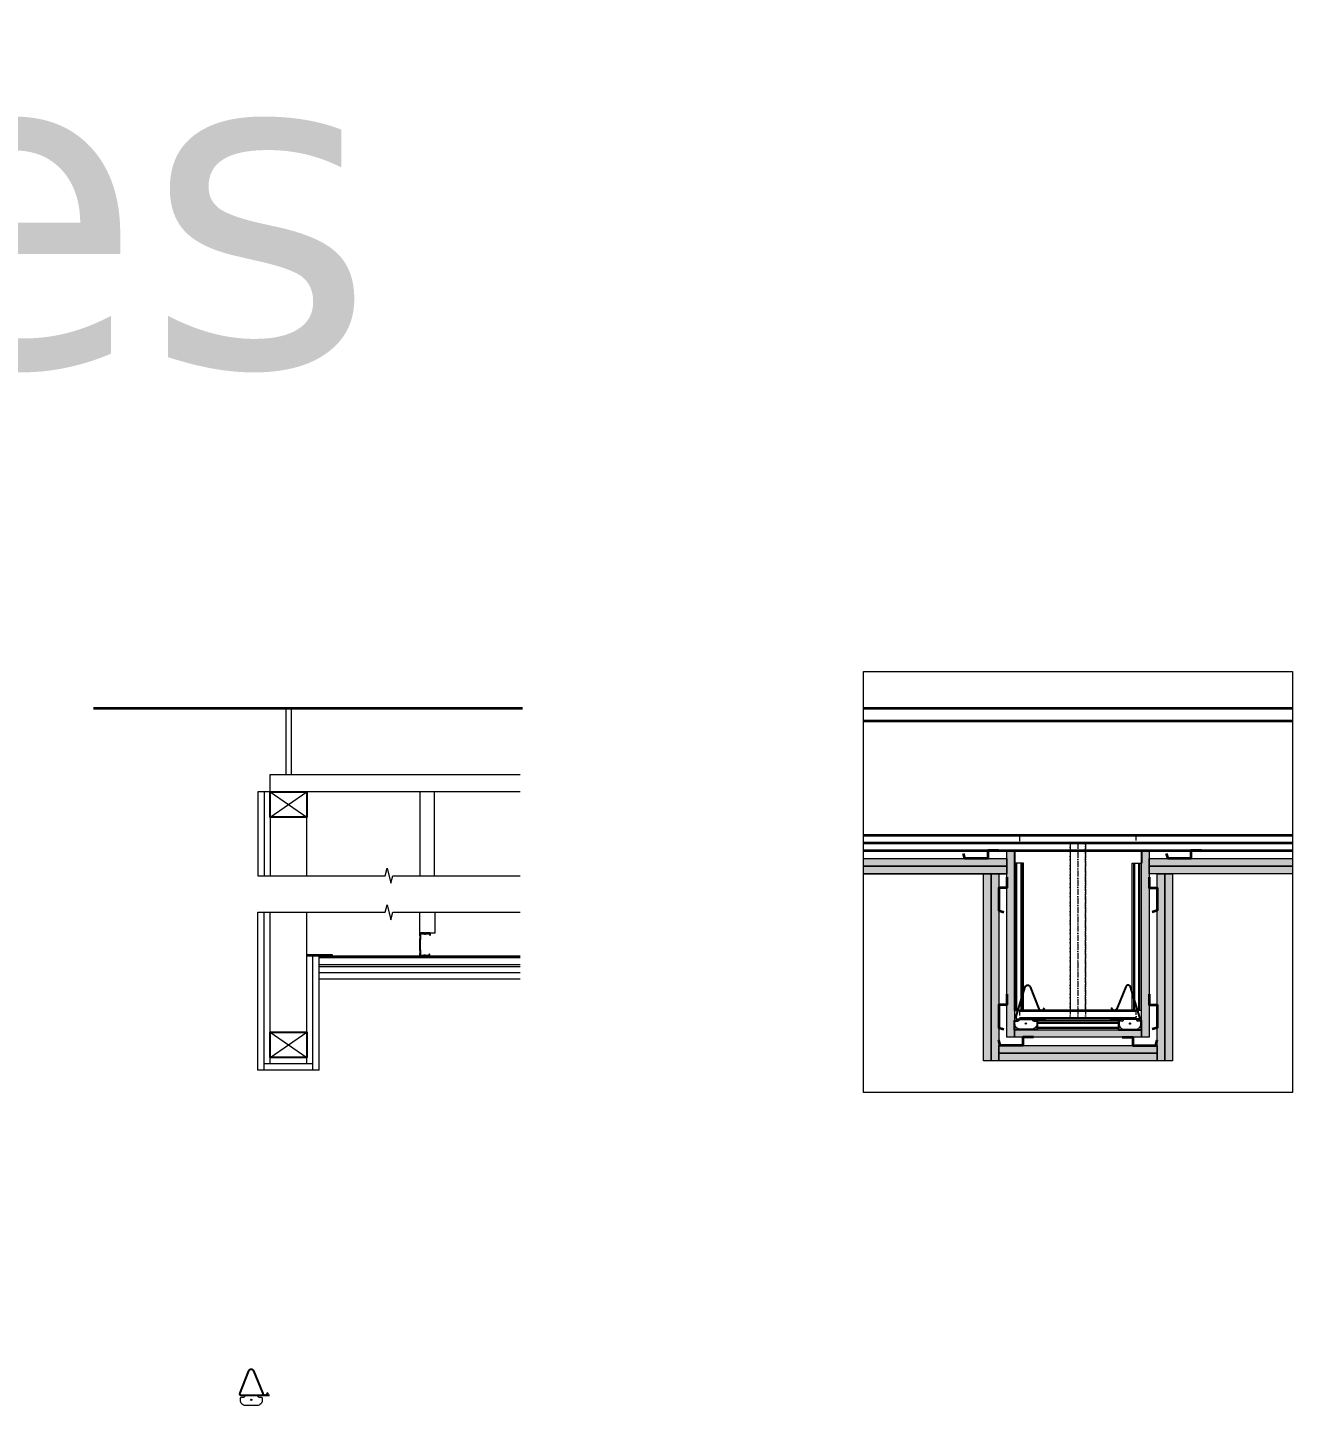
# Model space of a CAD drawing. Header units: millimetres. Extents: x -159872 to 386485, y -250577 to 158966.
# Drawn here: x -106246 to -103754, y 15872 to 18585 of the extents above; entities that cross this region are included whole.
import ezdxf

# ---------------------------------------------------------------- set-up
doc = ezdxf.new("R2010")
doc.units = ezdxf.units.MM
doc.linetypes.add('ACAD_ISO10W100', pattern=[18, 12, -3, 0, -3])
for name, color, linetype, lineweight in [('LDS-construction-lines', 6, 'Continuous', 9), ('LDS-details', 4, 'Continuous', 25), ('LDS-struct-extg-ceiling beams', 252, 'ACAD_ISO10W100', 9), ('LDS-struct-new-ceiling beams', 5, 'ACAD_ISO10W100', 9), ('LDS-struct-new-ceiling rafts', 3, 'ACAD_ISO10W100', 9), ('LDS-struct-new-ceiling rafts_Hatch', 7, 'Continuous', 5), ('LDS-text-1-50', 7, 'Continuous', 9)]:
    doc.layers.add(name, color=color, linetype=linetype, lineweight=lineweight)
doc.styles.add('Verdana', font='Verdana.ttf')
pattern_1 = [(50, (60673.513, -36457.515), (12.3999044, -1.08485107), [1.2965906, -14.2624969]), (-5, (60673.513, -36457.515), (-2.3987157, 13.0038036), [1.0372725, -11.4099975]), (100.4514, (60674.547, -36457.606), (10.0011979, 11.9189446), [1.1019324, -12.1212572]), (46.1842, (60673.513, -36454.058), (18.4503298, -2.861472), [1.944886, -21.3937453]), (96.6356, (60675.05, -36454.296), (16.158332, 16.840428), [1.6528987, -18.1818829]), (-8.8158, (60673.513, -36454.058), (16.1583189, 16.8404406), [1.5559087, -17.1149963]), (21, (60675.242, -36454.922), (10.3192545, -6.96042505), [1.2965906, -14.2624969]), (-34, (60675.242, -36454.922), (4.206405, 12.5363033), [1.0372725, -11.4099975]), (71.4514, (60676.102, -36455.502), (14.5256638, 5.5758669), [1.1019324, -12.1212572]), (37.5, (60673.5132, -36457.515), (0.21021806, 5.75502733), [0.17287875, -34.1349092]), (37.5, (60682.593, -36450.548), (0.21021806, 5.75502733), [0.17287875, -34.1349092]), (37.5, (60682.73, -36450.443), (0.21021806, 5.75502733), [0.17287875, -34.1349092]), (37.5, (60692.0564, -36443.2865), (0.21021806, 5.75502733), [0.17287875, -34.1349092]), (37.5, (60692.1936, -36443.1813), (0.21021806, 5.75502733), [0.17287875, -34.1349092]), (7.5, (60673.513, -36457.515), (4.54791328, 6.81854037), [0.17287875, -21.8086543]), (7.5, (60680.232, -36456.6307), (4.54791328, 6.81854037), [0.17287875, -21.8086543]), (7.5, (60680.4035, -36456.608), (4.54791328, 6.81854037), [0.17287875, -21.8086543]), (7.5, (60691.493, -36455.148), (4.54791328, 6.81854037), [0.17287875, -21.8086543]), (7.5, (60691.6645, -36455.1256), (4.54791328, 6.81854037), [0.17287875, -21.8086543]), (-32.5, (60669.658, -36457.515), (9.22865555, -0.3899258), [0.17287875, -35.5265831]), (-32.5, (60673.449, -36459.9303), (9.22865555, -0.3899258), [0.17287875, -35.5265831]), (-32.5, (60673.5948, -36460.023), (9.22865555, -0.3899258), [0.17287875, -35.5265831]), (-32.5, (60685.1133, -36467.3613), (9.22865555, -0.3899258), [0.17287875, -35.5265831]), (-32.5, (60685.259, -36467.454), (9.22865555, -0.3899258), [0.17287875, -35.5265831]), (-42.5, (60667.929, -36457.515), (10.0820496, 1.73060242), [0.1728787, -27.107388]), (-42.5, (60672.199, -36461.428), (10.0820496, 1.73060242), [0.1728787, -27.107388]), (-42.5, (60672.327, -36461.545), (10.0820496, 1.73060242), [0.1728787, -27.107388]), (-42.5, (60679.0565, -36467.7114), (10.0820496, 1.73060242), [0.1728787, -27.107388]), (-42.5, (60679.184, -36467.828), (10.0820496, 1.73060242), [0.1728787, -27.107388])]

# ---------------------------------------------------------------- blocks, each defined once
blk = doc.blocks.new('Group-121')
at = {"layer": 'LDS-details', "flags": 128}
blk.add_lwpolyline([(-166135.1, 53258.9, -0.248552), (-166134.9, 53259), (-166134.9, 53259), (-166127, 53259), (-166127, 53259, -0.414214), (-166126.9, 53258.9), (-166126.9, 53256.2), (-166126.4, 53256.2), (-166126.4, 53259, 0.414214), (-166126.8, 53259.4), (-166126.9, 53259.4), (-166134.9, 53259.4), (-166135, 53259.4, 0.248552), (-166135.5, 53259.1, -0.529836), (-166137.3, 53259.1, 0.248552), (-166137.9, 53259.4), (-166137.9, 53259.4), (-166146, 53259.4), (-166146.1, 53259.4, 0.414214), (-166146.4, 53259), (-166146.4, 53255.2), (-166145.8, 53254.7), (-166145.8, 53247.9), (-166146.4, 53247.4), (-166146.4, 53226.3), (-166145.8, 53225.9), (-166145.8, 53219), (-166146.4, 53218.5), (-166146.4, 53214.7, 0.414214), (-166146.1, 53214.4), (-166146, 53214.4), (-166139.3, 53214.4), (-166139.3, 53214.4, 0.247842), (-166138.7, 53214.6, -0.247842), (-166137.4, 53215.3), (-166137.3, 53215.3), (-166136.7, 53215.3), (-166136.6, 53215.3, -0.247842), (-166135.3, 53214.6, 0.247842), (-166134.7, 53214.4), (-166134.7, 53214.4), (-166128, 53214.4), (-166128, 53214.4, 0.414214), (-166127.6, 53214.7), (-166127.6, 53217.5), (-166128, 53217.5), (-166128, 53214.8, -0.414214), (-166128.1, 53214.7), (-166128.2, 53214.7), (-166134.7, 53214.7), (-166134.7, 53214.7, -0.247842), (-166134.9, 53214.8, 0.247842), (-166136.6, 53215.7), (-166136.7, 53215.7), (-166137.3, 53215.7), (-166137.5, 53215.7, 0.247842), (-166139.1, 53214.8, -0.247842), (-166139.3, 53214.7), (-166139.3, 53214.7), (-166145.9, 53214.7), (-166145.9, 53214.7, -0.414214), (-166146, 53214.8), (-166146, 53218.4), (-166145.4, 53218.9), (-166145.4, 53226), (-166146, 53226.5), (-166146, 53247.2), (-166145.4, 53247.7), (-166145.4, 53254.9), (-166146, 53255.4), (-166146, 53258.9, -0.414214), (-166145.9, 53259), (-166145.9, 53259), (-166137.9, 53259), (-166137.9, 53259, -0.248552), (-166137.7, 53258.9, 0.529836), (-166135.1, 53258.9)], format="xyb", dxfattribs=at)
blk = doc.blocks.new('Break Line')
at = {"layer": 'LDS-struct-new-ceiling beams', "color": 1, "linetype": 'Continuous', "lineweight": 18, "transparency": 33554687, "flags": 128}
blk.add_lwpolyline([(0, 0), (251.1, 0), (254.9, 15), (262.4, -15), (266.1, 0), (517.3, 0)], dxfattribs=at)
blk = doc.blocks.new('Break Line-1')
at = {"layer": 'LDS-struct-new-ceiling beams', "color": 1, "linetype": 'Continuous', "lineweight": 18, "transparency": 33554687, "flags": 128}
blk.add_lwpolyline([(0, 0), (251.1, 0), (254.9, 15), (262.4, -15), (266.1, 0), (517.3, 0)], dxfattribs=at)
blk = doc.blocks.new('Group-181')
at = {"layer": 'LDS-struct-new-ceiling rafts', "linetype": 'Continuous', "lineweight": 13}
for p, q in [((-166490.9, 52349.5), (-166490.9, 52348.5)), ((-166466, 52349.5), (-166466, 52348.5))]:
    blk.add_line(p, q, dxfattribs=at)
at = {"layer": 'LDS-struct-new-ceiling rafts', "linetype": 'Continuous', "lineweight": 13, "flags": 128}
blk.add_lwpolyline([(-166463, 52345.5), (-166459, 52345.5, -0.414214), (-166457, 52343.5), (-166457, 52339.5, -0.414214), (-166467, 52329.5), (-166490, 52329.5, -0.414214), (-166500, 52339.5), (-166500, 52343.5, -0.414214), (-166498, 52345.5), (-166493.9, 52345.5)], format="xyb", dxfattribs=at)
at = {"layer": 'LDS-struct-new-ceiling rafts', "linetype": 'Continuous', "lineweight": 13}
blk.add_circle((-166478.5, 52340.6), 1.25, dxfattribs=at)
for centre, start, end in [((-166493.9, 52348.5), 270, 0), ((-166463, 52348.5), 180, 270)]:
    blk.add_arc(centre, 3, start, end, dxfattribs=at)
blk = doc.blocks.new('Group-182')
at = {"layer": 'LDS-struct-new-ceiling rafts', "linetype": 'Continuous', "lineweight": 25}
blk.add_line((-164970.3, 53090.4), (-164913.2, 53090.4), dxfattribs=at)
at = {"layer": 'LDS-struct-new-ceiling rafts', "linetype": 'Continuous', "lineweight": 25, "flags": 128}
blk.add_lwpolyline([(-164972.2, 53093.1), (-164953.8, 53153.6, -0.707803), (-164944.4, 53154), (-164926.9, 53110.5, 0.586847), (-164918.2, 53109.4), (-164915.9, 53112.5)], format="xyb", dxfattribs=at)
at = {"layer": 'LDS-struct-new-ceiling rafts', "linetype": 'Continuous', "lineweight": 25}
blk.add_arc((-164970.3, 53092.4), 2, 158.5752, 270, dxfattribs=at)
blk = doc.blocks.new('Group-183')
at = {"layer": 'LDS-struct-new-ceiling rafts', "linetype": 'Continuous', "lineweight": 13}
for p, q in [((-164965.2, 53090.4), (-164965.2, 53089.4)), ((-164940.3, 53090.4), (-164940.3, 53089.4))]:
    blk.add_line(p, q, dxfattribs=at)
at = {"layer": 'LDS-struct-new-ceiling rafts', "linetype": 'Continuous', "lineweight": 13, "flags": 128}
blk.add_lwpolyline([(-164937.3, 53086.4), (-164933.2, 53086.4, -0.414214), (-164931.2, 53084.4), (-164931.2, 53080.4, -0.414214), (-164941.2, 53070.4), (-164964.2, 53070.4, -0.414214), (-164974.2, 53080.4), (-164974.2, 53084.4, -0.414214), (-164972.2, 53086.4), (-164968.2, 53086.4)], format="xyb", dxfattribs=at)
at = {"layer": 'LDS-struct-new-ceiling rafts', "linetype": 'Continuous', "lineweight": 13}
blk.add_circle((-164952.7, 53081.4), 1.25, dxfattribs=at)
for centre, start, end in [((-164968.2, 53089.4), 270, 0), ((-164937.3, 53089.4), 180, 270)]:
    blk.add_arc(centre, 3, start, end, dxfattribs=at)
blk = doc.blocks.new('Group-184')
at = {"layer": 'LDS-struct-new-ceiling rafts', "linetype": 'Continuous', "lineweight": 25, "flags": 128}
blk.add_lwpolyline([(-164936.2, 53087.4), (-164930.2, 53087.4), (-164930.2, 53069.4), (-164975.2, 53069.4), (-164975.2, 53087.4), (-164969.2, 53087.4)], dxfattribs=at)
at = {"layer": 'LDS-struct-new-ceiling rafts', "color": 7}
for name in ['Group-182', 'Group-183']:
    blk.add_blockref(name, (0, 0), dxfattribs=at)
blk = doc.blocks.new('Group-185')
at = {"layer": 'LDS-struct-new-ceiling rafts', "linetype": 'Continuous', "lineweight": 25}
blk.add_line((-164730, 53090.4), (-164787.1, 53090.4), dxfattribs=at)
at = {"layer": 'LDS-struct-new-ceiling rafts', "linetype": 'Continuous', "lineweight": 25, "flags": 128}
blk.add_lwpolyline([(-164728.1, 53093.1), (-164746.5, 53153.6, 0.707803), (-164755.9, 53154), (-164773.5, 53110.5, -0.586847), (-164782.1, 53109.4), (-164784.4, 53112.5)], format="xyb", dxfattribs=at)
at = {"layer": 'LDS-struct-new-ceiling rafts', "linetype": 'Continuous', "lineweight": 25}
blk.add_arc((-164730, 53092.4), 2, 270, 21.4248, dxfattribs=at)
blk = doc.blocks.new('Group-186')
at = {"layer": 'LDS-struct-new-ceiling rafts', "linetype": 'Continuous', "lineweight": 13}
for p, q in [((-164760, 53090.4), (-164760, 53089.4)), ((-164735.2, 53090.4), (-164735.2, 53089.4))]:
    blk.add_line(p, q, dxfattribs=at)
at = {"layer": 'LDS-struct-new-ceiling rafts', "linetype": 'Continuous', "lineweight": 13, "flags": 128}
blk.add_lwpolyline([(-164763, 53086.4), (-164767.1, 53086.4, 0.414214), (-164769.1, 53084.4), (-164769.1, 53080.4, 0.414214), (-164759.1, 53070.4), (-164736.1, 53070.4, 0.414214), (-164726.1, 53080.4), (-164726.1, 53084.4, 0.414214), (-164728.1, 53086.4), (-164732.2, 53086.4)], format="xyb", dxfattribs=at)
at = {"layer": 'LDS-struct-new-ceiling rafts', "linetype": 'Continuous', "lineweight": 13}
blk.add_circle((-164747.6, 53081.4), 1.25, dxfattribs=at)
for centre, start, end in [((-164763, 53089.4), 270, 0), ((-164732.2, 53089.4), 180, 270)]:
    blk.add_arc(centre, 3, start, end, dxfattribs=at)
blk = doc.blocks.new('Group-187')
at = {"layer": 'LDS-struct-new-ceiling rafts', "linetype": 'Continuous', "lineweight": 25, "flags": 128}
blk.add_lwpolyline([(-164764.1, 53087.4), (-164770.1, 53087.4), (-164770.1, 53069.4), (-164725.1, 53069.4), (-164725.1, 53087.4), (-164731.1, 53087.4)], dxfattribs=at)
at = {"layer": 'LDS-struct-new-ceiling rafts', "color": 7}
for name in ['Group-185', 'Group-186']:
    blk.add_blockref(name, (0, 0), dxfattribs=at)
blk = doc.blocks.new('Group-188')
at = {"layer": 'LDS-struct-new-ceiling rafts', "linetype": 'Continuous'}
for p, q in [((-164975.2, 53107.4), (-164975.2, 53397.4)), ((-164957.2, 53397.4), (-164975.2, 53397.4)), ((-164972.2, 53107.4), (-164972.2, 53397.4)), ((-164970.2, 53107.4), (-164970.2, 53397.4)), ((-164962.2, 53107.4), (-164962.2, 53397.4)), ((-164960.2, 53107.4), (-164960.2, 53397.4)), ((-164957.2, 53107.4), (-164957.2, 53397.4)), ((-164975.2, 53107.4), (-164957.2, 53107.4))]:
    blk.add_line(p, q, dxfattribs=at)
blk = doc.blocks.new('Group-189')
at = {"layer": 'LDS-struct-new-ceiling rafts', "linetype": 'Continuous'}
for p, q in [((-164743.1, 53107.4), (-164743.1, 53397.4)), ((-164743.1, 53397.4), (-164725.1, 53397.4)), ((-164740.1, 53107.4), (-164740.1, 53397.4)), ((-164738.1, 53107.4), (-164738.1, 53397.4)), ((-164730.1, 53107.4), (-164730.1, 53397.4)), ((-164728.1, 53107.4), (-164728.1, 53397.4)), ((-164725.1, 53107.4), (-164725.1, 53397.4)), ((-164725.1, 53107.4), (-164743.1, 53107.4))]:
    blk.add_line(p, q, dxfattribs=at)

msp = doc.modelspace()

# ---------------------------------------------------------------- hatches: boundary and pattern name
at = {"layer": 'LDS-struct-new-ceiling rafts_Hatch', "linetype": 'Continuous', "lineweight": 5, "transparency": 33554687}
h = msp.add_hatch(dxfattribs=at)
h.set_pattern_fill('03_   concrete', color=251, style=0, pattern_type=2)
h.set_pattern_definition(pattern_1)
h.paths.add_polyline_path([(-104316.72967, 16964.86784), (-104301.72967, 16964.86784), (-104301.72967, 16596.86784), (-104316.72967, 16596.86784)])
h = msp.add_hatch(dxfattribs=at)
h.set_pattern_fill('03_   concrete', color=251, style=0, pattern_type=2)
h.set_pattern_definition(pattern_1)
h.paths.add_polyline_path([(-104051.5633, 16964.86784), (-104036.5633, 16964.86784), (-104036.5633, 16596.86784), (-104051.5633, 16596.86784)])
h = msp.add_hatch(dxfattribs=at)
h.set_pattern_fill('03_   concrete', color=251, style=0, pattern_type=2)
h.set_pattern_definition(pattern_1)
h.paths.add_polyline_path([(-104599.28998, 16933.86784), (-104599.28998, 16948.86784), (-104316.72967, 16948.86784), (-104316.72967, 16933.86784)])
h = msp.add_hatch(dxfattribs=at)
h.set_pattern_fill('03_   concrete', color=251, style=0, pattern_type=2)
h.set_pattern_definition(pattern_1)
h.paths.add_polyline_path([(-104599.28998, 16933.86784), (-104316.72967, 16933.86784), (-104316.72967, 16918.86784), (-104599.28998, 16918.86784)])
h = msp.add_hatch(dxfattribs=at)
h.set_pattern_fill('03_   concrete', color=251, style=0, pattern_type=2)
h.set_pattern_definition(pattern_1)
h.paths.add_polyline_path([(-104036.5633, 16948.86784), (-103754.003, 16948.86784), (-103754.003, 16933.86784), (-104036.5633, 16933.86784)])
h = msp.add_hatch(dxfattribs=at)
h.set_pattern_fill('03_   concrete', color=251, style=0, pattern_type=2)
h.set_pattern_definition(pattern_1)
h.paths.add_polyline_path([(-104036.5633, 16933.86784), (-103754.003, 16933.86784), (-103754.003, 16918.86784), (-104036.5633, 16918.86784)])
h = msp.add_hatch(dxfattribs=at)
h.set_pattern_fill('03_   concrete', color=251, style=0, pattern_type=2)
h.set_pattern_definition(pattern_1)
h.paths.add_polyline_path([(-104347.72967, 16550.86784), (-104362.72967, 16550.86784), (-104362.72967, 16918.86784), (-104347.72967, 16918.86784)])
h = msp.add_hatch(dxfattribs=at)
h.set_pattern_fill('03_   concrete', color=251, style=0, pattern_type=2)
h.set_pattern_definition(pattern_1)
h.paths.add_polyline_path([(-104347.72967, 16550.86784), (-104347.72967, 16918.86784), (-104332.72967, 16918.86784), (-104332.72967, 16550.86784)])
h = msp.add_hatch(dxfattribs=at)
h.set_pattern_fill('03_   concrete', color=251, style=0, pattern_type=2)
h.set_pattern_definition(pattern_1)
h.paths.add_polyline_path([(-104020.5633, 16918.86784), (-104005.5633, 16918.86784), (-104005.5633, 16550.86784), (-104020.5633, 16550.86784)])
h = msp.add_hatch(dxfattribs=at)
h.set_pattern_fill('03_   concrete', color=251, style=0, pattern_type=2)
h.set_pattern_definition(pattern_1)
h.paths.add_polyline_path([(-104005.5633, 16918.86784), (-103990.5633, 16918.86784), (-103990.5633, 16550.86784), (-104005.5633, 16550.86784)])
h = msp.add_hatch(dxfattribs=at)
h.set_pattern_fill('03_   concrete', color=251, style=0, pattern_type=2)
h.set_pattern_definition(pattern_1)
h.paths.add_polyline_path([(-104301.72967, 16596.86784), (-104301.72967, 16611.86784), (-104051.5633, 16611.86784), (-104051.5633, 16596.86784)])
h = msp.add_hatch(dxfattribs=at)
h.set_pattern_fill('03_   concrete', color=251, style=0, pattern_type=2)
h.set_pattern_definition(pattern_1)
h.paths.add_polyline_path([(-104332.72967, 16565.86784), (-104332.72967, 16580.86784), (-104020.5633, 16580.86784), (-104020.5633, 16565.86784)])
h = msp.add_hatch(dxfattribs=at)
h.set_pattern_fill('03_   concrete', color=251, style=0, pattern_type=2)
h.set_pattern_definition(pattern_1)
h.paths.add_polyline_path([(-104332.72967, 16565.86784), (-104020.5633, 16565.86784), (-104020.5633, 16550.86784), (-104332.72967, 16550.86784)])

# ---------------------------------------------------------------- linework, layer by layer
at = {"layer": 'LDS-construction-lines', "linetype": 'Continuous', "flags": 128}
msp.add_lwpolyline([(-104599.28998, 17317.17763), (-103754.003, 17317.17763), (-103754.003, 16487.92386), (-104599.28998, 16487.92386)], close=True, dxfattribs=at)
at = {"layer": 'LDS-struct-extg-ceiling beams', "linetype": 'Continuous', "lineweight": 35}
for p, q in [((-104599.28998, 17244.86784), (-103754.003, 17244.86784)), ((-104599.28998, 17219.86784), (-103754.003, 17219.86784)), ((-104599.28998, 16994.86784), (-103754.003, 16994.86784)), ((-104291.64649, 16994.86784), (-104061.64649, 16994.86784)), ((-104599.28998, 16979.86784), (-103754.003, 16979.86784)), ((-104599.28998, 16964.86784), (-103754.003, 16964.86784)), ((-104291.64649, 16649.86784), (-104061.64649, 16649.86784)), ((-104291.64649, 16634.86784), (-104061.64649, 16634.86784))]:
    msp.add_line(p, q, dxfattribs=at)
at = {"layer": 'LDS-struct-extg-ceiling beams'}
msp.add_line((-104161.64649, 16979.86784), (-104161.64649, 16634.86784), dxfattribs=at)
at = {"layer": 'LDS-struct-new-ceiling beams', "color": 1, "linetype": 'Continuous', "lineweight": 35}
msp.add_line((-106116, 17244.86784), (-105270.71302, 17244.86784), dxfattribs=at)
at = {"layer": 'LDS-struct-new-ceiling beams', "color": 1, "linetype": 'Continuous', "lineweight": 18}
for p, q in [((-105736.7825, 17244.86784), (-105736.7825, 17114.58548)), ((-105726.7825, 17244.86784), (-105726.7825, 17114.58548)), ((-105346.80329, 17080.27631), (-105792.3462, 17080.27631)), ((-105792.3462, 17080.27631), (-105792.3462, 16915.08574)), ((-105779.8462, 17080.27631), (-105779.8462, 16915.08574)), ((-105767.8462, 17080.27631), (-105767.8462, 16915.08574)), ((-105767.8462, 17080.27631), (-105695.8462, 17030.27631)), ((-105767.8462, 17030.27631), (-105695.8462, 17080.27631)), ((-105695.8462, 16915.08574), (-105695.8462, 17080.27631)), ((-105472.90618, 17080.27631), (-105472.90618, 16915.08574)), ((-105444.71296, 17080.27631), (-105444.71296, 16915.08574)), ((-105792.3462, 16532.3495), (-105792.3462, 16843.03478)), ((-105779.8462, 16532.3495), (-105779.8462, 16843.03478)), ((-105767.8462, 16544.8495), (-105767.8462, 16843.03478)), ((-105695.8462, 16544.8495), (-105695.8462, 16843.03478)), ((-105472.90618, 16801.8495), (-105472.90618, 16843.03478)), ((-105442.90618, 16801.8495), (-105442.90618, 16843.03478)), ((-105442.90618, 16801.8495), (-105472.90618, 16801.8495)), ((-105275.05888, 16756.8495), (-105695.8462, 16756.8495)), ((-105683.8462, 16532.3495), (-105683.8462, 16756.8495)), ((-105671.3462, 16532.3495), (-105671.3462, 16756.8495)), ((-105275.05888, 16753.30633), (-105671.3462, 16753.30633)), ((-105275.05888, 16739.39268), (-105671.3462, 16739.39268)), ((-105275.05888, 16723.8495), (-105671.3462, 16723.8495)), ((-105275.05888, 16711.3495), (-105671.3462, 16711.3495)), ((-105767.8462, 16556.8495), (-105695.8462, 16606.8495)), ((-105767.8462, 16606.8495), (-105695.8462, 16556.8495)), ((-105695.8462, 16556.8495), (-105767.8462, 16556.8495)), ((-105671.3462, 16532.3495), (-105792.3462, 16532.3495)), ((-105683.8462, 16544.8495), (-105779.8462, 16544.8495))]:
    msp.add_line(p, q, dxfattribs=at)
at = {"layer": 'LDS-struct-new-ceiling beams'}
for p, q in [((-104191.64649, 16979.86784), (-104191.64649, 16634.86784)), ((-104176.64649, 16979.86784), (-104176.64649, 16634.86784)), ((-104176.64649, 16979.86784), (-104176.64649, 16634.86784))]:
    msp.add_line(p, q, dxfattribs=at)
at = {"layer": 'LDS-struct-new-ceiling beams', "color": 1, "linetype": 'Continuous', "lineweight": 18, "flags": 128}
for points in [[(-105275.05888, 17080.27631), (-105767.8462, 17080.27631), (-105767.8462, 17114.58548), (-105275.05888, 17114.58548)], [(-105275.05888, 16735.8495), (-105671.3462, 16735.8495), (-105671.3462, 16756.8495), (-105275.05888, 16756.8495)]]:
    msp.add_lwpolyline(points, dxfattribs=at)
at = {"layer": 'LDS-struct-new-ceiling beams', "color": 1, "linetype": 'Continuous', "lineweight": 25, "flags": 128}
for points in [[(-105767.8462, 17080.27631), (-105695.8462, 17080.27631), (-105695.8462, 17030.27631), (-105767.8462, 17030.27631)], [(-105767.8462, 16606.8495), (-105695.8462, 16606.8495), (-105695.8462, 16556.8495), (-105767.8462, 16556.8495)]]:
    msp.add_lwpolyline(points, close=True, dxfattribs=at)
at = {"layer": 'LDS-struct-new-ceiling beams', "flags": 128}
msp.add_lwpolyline([(-104291.64649, 16994.86784), (-104291.64649, 16979.86784), (-104191.64649, 16979.86784), (-104191.64649, 16649.86784), (-104291.64649, 16649.86784), (-104291.64649, 16634.86784), (-104061.64649, 16634.86784), (-104061.64649, 16649.86784), (-104161.64649, 16649.86784), (-104161.64649, 16979.86784), (-104061.64649, 16979.86784), (-104061.64649, 16994.86784)], close=True, dxfattribs=at)
at = {"layer": 'LDS-struct-new-ceiling beams', "color": 1, "linetype": 'Continuous', "lineweight": 18, "flags": 128}
msp.add_lwpolyline([(-105695.8462, 16759.82581), (-105645.8462, 16759.82581), (-105645.8462, 16756.8495), (-105695.8462, 16756.8495)], close=True, dxfattribs=at)
at = {"layer": 'LDS-struct-new-ceiling rafts', "linetype": 'Continuous'}
for p, q in [((-104599.28998, 16948.86784), (-104316.72967, 16948.86784)), ((-104599.28998, 16933.86784), (-104316.72967, 16933.86784)), ((-104599.28998, 16918.86784), (-104316.72967, 16918.86784)), ((-104256.72967, 16629.86784), (-104096.5633, 16629.86784)), ((-104256.72967, 16629.86784), (-104256.72967, 16611.86784)), ((-104256.72967, 16626.86784), (-104096.5633, 16626.86784)), ((-104256.72967, 16624.86784), (-104096.5633, 16624.86784)), ((-104256.72967, 16616.86784), (-104096.5633, 16616.86784)), ((-104256.72967, 16614.86784), (-104096.5633, 16614.86784)), ((-104256.72967, 16611.86784), (-104096.5633, 16611.86784)), ((-104096.5633, 16611.86784), (-104096.5633, 16629.86784))]:
    msp.add_line(p, q, dxfattribs=at)
at = {"layer": 'LDS-struct-new-ceiling rafts', "linetype": 'Continuous', "lineweight": 25}
msp.add_line((-105826, 15892), (-105768.93325, 15892), dxfattribs=at)
at = {"layer": 'LDS-struct-new-ceiling rafts', "linetype": 'Continuous', "lineweight": 35, "flags": 128}
for points in [[(-104333.14649, 16964.86784), (-104354.14649, 16964.86784), (-104354.14649, 16948.86784), (-104399.14649, 16948.86784), (-104401.86255, 16958.95)], [(-103933.14649, 16964.86784), (-103954.14649, 16964.86784), (-103954.14649, 16948.86784), (-103999.14649, 16948.86784), (-104001.86255, 16958.95)], [(-104316.72967, 16912.28398), (-104316.72967, 16891.28398), (-104332.72967, 16891.28398), (-104332.72967, 16846.28398), (-104322.64751, 16843.56791)], [(-104036.5633, 16912.28398), (-104036.5633, 16891.28398), (-104020.5633, 16891.28398), (-104020.5633, 16846.28398), (-104030.64546, 16843.56791)], [(-104316.72967, 16681.58391), (-104316.72967, 16660.58391), (-104332.72967, 16660.58391), (-104332.72967, 16615.58391), (-104322.64751, 16612.86784)], [(-104036.5633, 16681.58391), (-104036.5633, 16660.58391), (-104020.5633, 16660.58391), (-104020.5633, 16615.58391), (-104030.64546, 16612.86784)], [(-104264.0136, 16596.86784), (-104285.0136, 16596.86784), (-104285.0136, 16580.86784), (-104330.0136, 16580.86784), (-104332.72967, 16590.95)], [(-104089.27937, 16596.86784), (-104068.27937, 16596.86784), (-104068.27937, 16580.86784), (-104023.27937, 16580.86784), (-104020.5633, 16590.95)]]:
    msp.add_lwpolyline(points, dxfattribs=at)
at = {"layer": 'LDS-struct-new-ceiling rafts', "linetype": 'Continuous', "flags": 128}
for points in [[(-104316.72967, 16964.86784), (-104301.72967, 16964.86784), (-104301.72967, 16596.86784), (-104316.72967, 16596.86784)], [(-104051.5633, 16964.86784), (-104036.5633, 16964.86784), (-104036.5633, 16596.86784), (-104051.5633, 16596.86784)], [(-104599.28998, 16933.86784), (-104599.28998, 16948.86784), (-104316.72967, 16948.86784), (-104316.72967, 16933.86784)], [(-104599.28998, 16933.86784), (-104316.72967, 16933.86784), (-104316.72967, 16918.86784), (-104599.28998, 16918.86784)], [(-104036.5633, 16948.86784), (-103754.003, 16948.86784), (-103754.003, 16933.86784), (-104036.5633, 16933.86784)], [(-104036.5633, 16933.86784), (-103754.003, 16933.86784), (-103754.003, 16918.86784), (-104036.5633, 16918.86784)], [(-104347.72967, 16550.86784), (-104362.72967, 16550.86784), (-104362.72967, 16918.86784), (-104347.72967, 16918.86784)], [(-104347.72967, 16550.86784), (-104347.72967, 16918.86784), (-104332.72967, 16918.86784), (-104332.72967, 16550.86784)], [(-104020.5633, 16918.86784), (-104005.5633, 16918.86784), (-104005.5633, 16550.86784), (-104020.5633, 16550.86784)], [(-104005.5633, 16918.86784), (-103990.5633, 16918.86784), (-103990.5633, 16550.86784), (-104005.5633, 16550.86784)], [(-104301.72967, 16596.86784), (-104301.72967, 16611.86784), (-104051.5633, 16611.86784), (-104051.5633, 16596.86784)], [(-104332.72967, 16565.86784), (-104332.72967, 16580.86784), (-104020.5633, 16580.86784), (-104020.5633, 16565.86784)], [(-104332.72967, 16565.86784), (-104020.5633, 16565.86784), (-104020.5633, 16550.86784), (-104332.72967, 16550.86784)]]:
    msp.add_lwpolyline(points, close=True, dxfattribs=at)
at = {"layer": 'LDS-struct-new-ceiling rafts', "linetype": 'Continuous', "lineweight": 25, "flags": 128}
for points in [[(-104276.72967, 16964.86784), (-104301.72967, 16964.86784), (-104301.72967, 16939.86784)], [(-104076.5633, 16964.86784), (-104051.5633, 16964.86784), (-104051.5633, 16939.86784)]]:
    msp.add_lwpolyline(points, dxfattribs=at)
msp.add_lwpolyline([(-105827.8618, 15894.73056), (-105809.98213, 15940.29614, -0.6784880946), (-105800.69007, 15940.3387), (-105782.55296, 15895.33372, 0.5868472644), (-105773.89221, 15894.23384), (-105771.5851, 15897.3603)], format="xyb", dxfattribs=at)
at = {"layer": 'LDS-struct-new-ceiling rafts', "linetype": 'Continuous', "lineweight": 25}
msp.add_arc((-105826, 15894), 2, 158.57524545, 270, dxfattribs=at)

# ---------------------------------------------------------------- block references
at = {"layer": 'LDS-struct-new-ceiling beams', "color": 1}
for name, p in [('Break Line', (-105792.3462, 16915.08574)), ('Break Line-1', (-105792.3462, 16843.03478))]:
    msp.add_blockref(name, p, dxfattribs=at)
at = {"layer": 'LDS-struct-new-ceiling beams', "color": 7}
msp.add_blockref('Group-121', (60673.51323, -36457.51522), dxfattribs=at)
at = {"layer": 'LDS-struct-new-ceiling rafts', "color": 7}
for name in ['Group-188', 'Group-189', 'Group-184', 'Group-187', 'Group-181']:
    msp.add_blockref(name, (60673.51323, -36457.51522), dxfattribs=at)

# ---------------------------------------------------------------- texts
at = {"layer": 'LDS-text-1-50', "color": 7, "transparency": 33554687, "insert": (-110340.1053, 18558.19139), "char_height": 639.639395, "attachment_point": 1, "line_spacing_factor": 1.009027, "style": 'Verdana'}
msp.add_mtext('Wall Types', dxfattribs=at)

doc.saveas('drawing.dxf')
